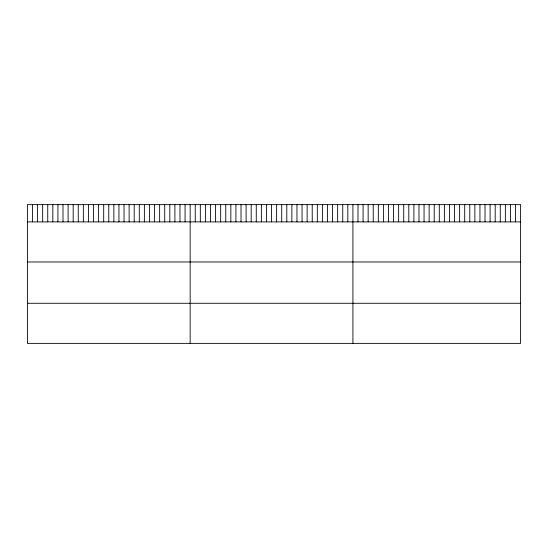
<?xml version="1.0" encoding="UTF-8"?>
<svg xmlns="http://www.w3.org/2000/svg" width="548" height="548" viewBox="0 0 548 548"><rect width="100%" height="100%" fill="white"/><g stroke="black" fill="none" stroke-linecap="round" stroke-linejoin="round"><path stroke-width="0.82" d="M520.6 221.885L520.6 343.363L27.4 343.363L27.4 204.637L520.6 204.637L520.6 221.885L27.4 221.885M27.4 261.971L520.6 261.971M27.4 303.277L520.6 303.277M515.517 204.637L515.517 221.885M510.435 204.637L510.435 221.885M505.359 204.637L505.359 221.885M500.276 204.637L500.276 221.885M495.193 204.637L495.193 221.885M490.111 204.637L490.111 221.885M485.028 204.637L485.028 221.885M479.945 204.637L479.945 221.885M474.869 204.637L474.869 221.885M469.787 204.637L469.787 221.885M464.704 204.637L464.704 221.885M459.621 204.637L459.621 221.885M454.539 204.637L454.539 221.885M449.463 204.637L449.463 221.885M444.38 204.637L444.38 221.885M439.297 204.637L439.297 221.885M434.215 204.637L434.215 221.885M429.132 204.637L429.132 221.885M424.049 204.637L424.049 221.885M418.973 204.637L418.973 221.885M413.891 204.637L413.891 221.885M408.808 204.637L408.808 221.885M403.725 204.637L403.725 221.885M398.643 204.637L398.643 221.885M393.567 204.637L393.567 221.885M388.484 204.637L388.484 221.885M383.401 204.637L383.401 221.885M378.319 204.637L378.319 221.885M373.236 204.637L373.236 221.885M368.153 204.637L368.153 221.885M363.077 204.637L363.077 221.885M357.995 204.637L357.995 221.885M352.912 204.637L352.912 343.363M347.829 204.637L347.822 221.885M342.74 204.637L342.74 221.885M337.657 204.637L337.65 221.885M332.568 204.637L332.568 221.885M327.485 204.637L327.478 221.885M322.395 204.637L322.395 221.885M317.313 204.637L317.306 221.885M312.223 204.637L312.223 221.885M307.14 204.637L307.133 221.885M302.051 204.637L302.051 221.885M296.968 204.637L296.961 221.885M291.879 204.637L291.879 221.885M286.796 204.637L286.789 221.885M281.706 204.637L281.706 221.885M276.624 204.637L276.617 221.885M271.534 204.637L271.534 221.885M266.451 204.637L266.444 221.885M261.362 204.637L261.362 221.885M256.279 204.637L256.272 221.885M251.19 204.637L251.19 221.885M246.107 204.637L246.1 221.885M241.017 204.637L241.017 221.885M235.935 204.637L235.928 221.885M230.845 204.637L230.845 221.885M225.762 204.637L225.755 221.885M220.673 204.637L220.673 221.885M215.59 204.637L215.583 221.885M210.501 204.637L210.501 221.885M205.418 204.637L205.411 221.885M200.328 204.637L200.328 221.885M195.246 204.637L195.239 221.885M190.156 204.637L190.156 343.363M185.073 204.637L185.066 221.885M179.984 204.637L179.984 221.885M174.901 204.637L174.894 221.885M169.812 204.637L169.812 221.885M164.729 204.637L164.722 221.885M159.639 204.637L159.639 221.885M154.55 204.637L154.55 221.885M149.467 204.637L149.467 221.885M144.377 204.637L144.377 221.885M139.295 204.637L139.295 221.885M134.205 204.637L134.205 221.885M129.123 204.637L129.123 221.885M124.033 204.637L124.033 221.885M118.95 204.637L118.95 221.885M113.861 204.637L113.861 221.885M108.778 204.637L108.778 221.885M103.695 204.637L103.688 221.885M98.606 204.637L98.606 221.885M93.516 204.637L93.516 221.885M88.434 204.637L88.434 221.885M83.351 204.637L83.351 221.885M78.261 204.637L78.261 221.885M73.172 204.637L73.172 221.885M68.089 204.637L68.089 221.885M62.999 204.637L62.999 221.885M57.917 204.637L57.917 221.885M52.827 204.637L52.827 221.885M47.745 204.637L47.745 221.885M42.655 204.637L42.655 221.885M37.572 204.637L37.572 221.885M32.49 204.637L32.49 221.885"/></g></svg>
